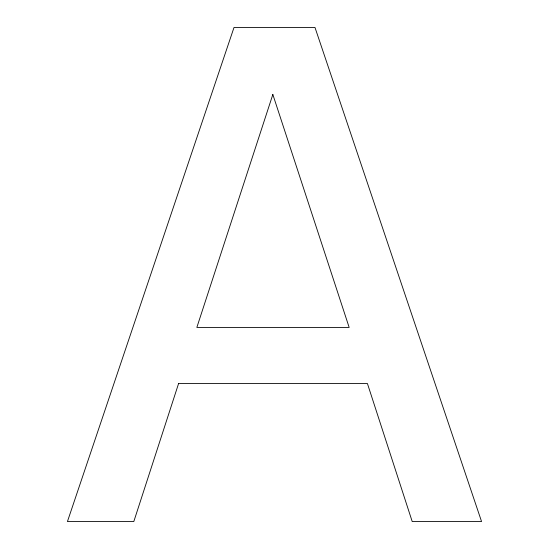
<?xml version="1.0" encoding="UTF-8"?>
<svg xmlns="http://www.w3.org/2000/svg" width="549" height="549" viewBox="0 0 549 549"><rect width="100%" height="100%" fill="white"/><g stroke="black" fill="none" stroke-linecap="round" stroke-linejoin="round"><path stroke-width="0.82" d="M178.603 383.504L133.805 521.55L67.438 521.55L234.018 27.45L314.982 27.45L481.562 521.55L412.21 521.55L367.411 383.504L178.603 383.504M272.839 94.483L196.851 327.43L349.164 327.43L272.839 94.483"/></g></svg>
